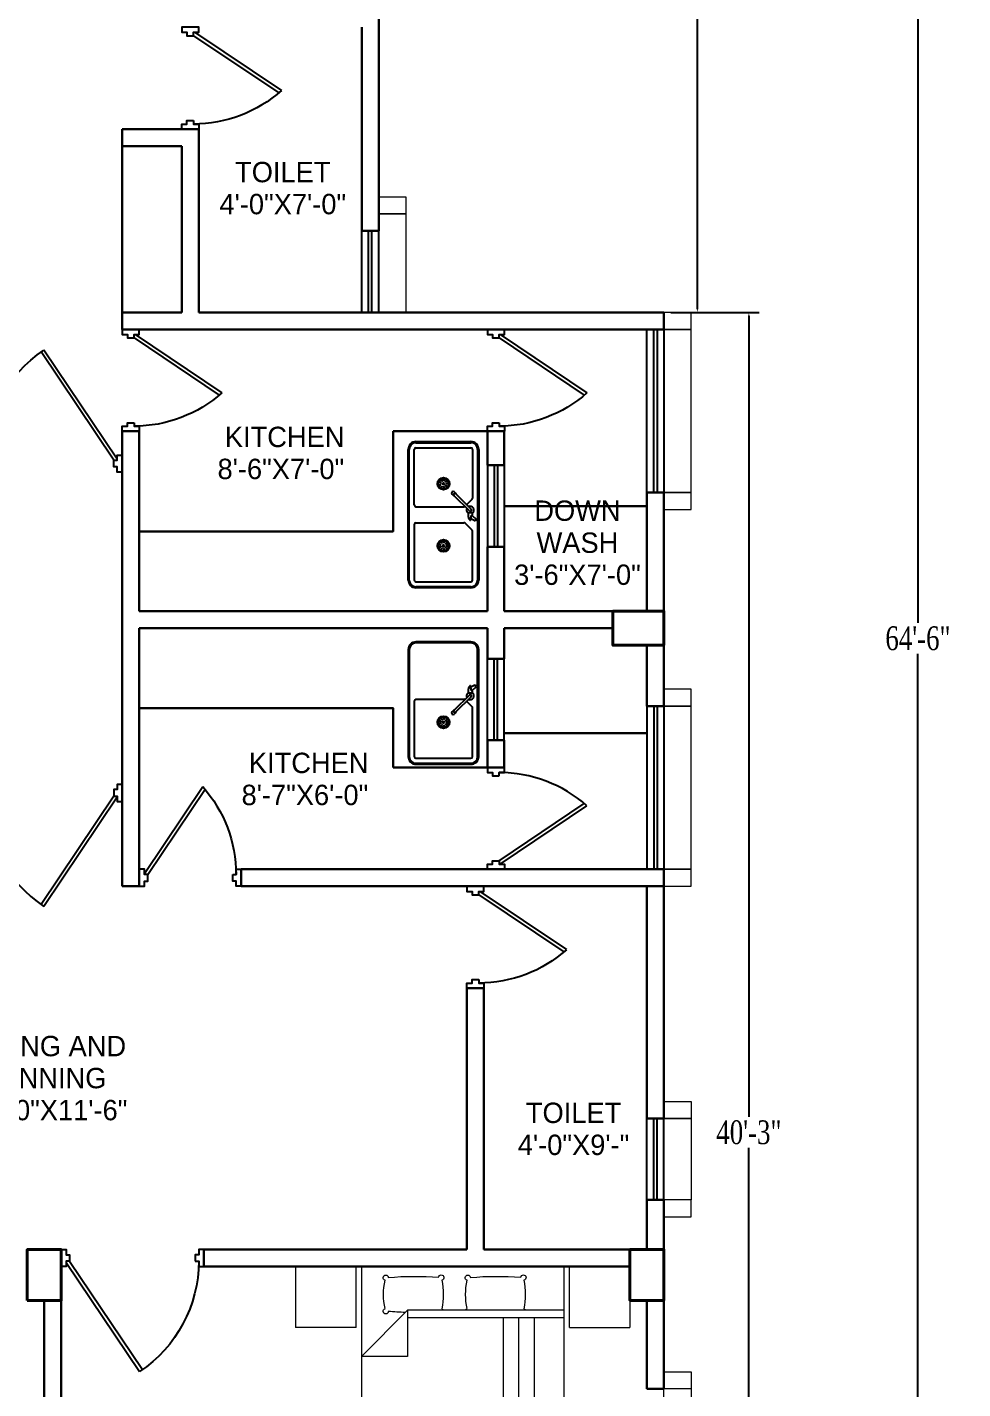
# Model space of a CAD drawing. Header units: inches. Extents: x -54558 to 35158, y -4190 to 41945.
# Drawn here: x 3375.5 to 3651, y -1766 to -1365 of the extents above; entities that cross this region are included whole.
import ezdxf

# ---------------------------------------------------------------- set-up
doc = ezdxf.new("R2010")
doc.units = ezdxf.units.IN
doc.header["$MEASUREMENT"] = 0
doc.layers.get('0').update_dxf_attribs({"true_color": 0xe4c8de})
doc.layers.add('A-ANNO-TEXT', color=7, linetype='Continuous')
doc.layers.add('door', color=34, linetype='Continuous')
for name, color, linetype, lineweight in [('A_WALL', 7, 'Continuous', 30), ('colum', 241, 'Continuous', 40), ('railing', 6, 'Continuous', 5), ('sanshade', 252, 'Continuous', 5), ('Wall-02', 7, 'Continuous', 30), ('windo', 140, 'Continuous', 25)]:
    doc.layers.add(name, color=color, linetype=linetype, lineweight=lineweight)
doc.layers.add('illustr-FURNITURE', color=7, linetype='Continuous', lineweight=0, true_color=0x000000)
doc.styles.add('LOGO', font='times.ttf', dxfattribs={"width": 0.75, "height": 7})
doc.styles.get("Standard").update_dxf_attribs({"font": 'ARIALN.TTF'})
doc.dimstyles.new('STANDARD$0', dxfattribs={"dimtxt": 2, "dimasz": 1, "dimexe": 3, "dimexo": 2, "dimgap": 1, "dimtad": 1, "dimtih": 1, "dimtoh": 1, "dimzin": 3, "dimdsep": 46, "dimlunit": 4, "dimtxsty": 'LOGO', "dimcen": 0.09, "dimdle": 6, "dimclrd": 256, "dimclre": 256, "dimclrt": 7, "dimadec": 0, "dimazin": 1, "dimtm": 1e-09, "dimtfac": 1, "dimtofl": 0, "dimtmove": 0, "dimatfit": 2, "dimfxl": 1, "dimtolj": 1, "dimtzin": 0, "dimlwd": -1, "dimlwe": -1, "dimarcsym": 0})

# ---------------------------------------------------------------- blocks, each defined once
blk = doc.blocks.new('tyer')
at = {"layer": 'sanshade'}
for points in [[(-25800.79, -9018.32), (-25792.79, -9018.32), (-25792.79, -9023.32), (-25800.79, -9023.32)], [(-25800.79, -9018.32), (-25792.79, -9018.32), (-25792.79, -9100.32), (-25800.79, -9100.32)], [(-25800.79, -9095.32), (-25792.79, -9095.32), (-25792.79, -9100.32), (-25800.79, -9100.32)]]:
    blk.add_lwpolyline(points, close=True, dxfattribs=at)
blk = doc.blocks.new('tw4')
at = {"layer": 'sanshade'}
for points in [[(-25480.79, -8923.32), (-25472.79, -8923.32), (-25472.79, -8928.32), (-25480.79, -8928.32)], [(-25480.79, -8928.32), (-25472.79, -8928.32), (-25472.79, -8952.32), (-25480.79, -8952.32)], [(-25480.79, -8957.32), (-25472.79, -8957.32), (-25472.79, -8952.32), (-25480.79, -8952.32)]]:
    blk.add_lwpolyline(points, close=True, dxfattribs=at)
blk = doc.blocks.new('*D499')
for p, q in [((3565.03, -1449.02), (3591.05, -1449.02)), ((3588.05, -1450.02), (3588.05, -1685.96)), ((3588.05, -1931.02), (3588.05, -1695.08)), ((3417.53, -1932.02), (3591.05, -1932.02))]:
    blk.add_line(p, q)
for points in [[(3587.89, -1450.02), (3588.22, -1450.02), (3588.05, -1449.02)], [(3587.89, -1931.02), (3588.22, -1931.02), (3588.05, -1932.02)]]:
    blk.add_solid(points)
at = {"color": 7, "insert": (3588.05, -1690.52), "char_height": 7, "attachment_point": 5, "style": 'LOGO'}
blk.add_mtext('\\A1;40\'-3"', dxfattribs=at)
blk = doc.blocks.new('*D496')
for p, q in [((3481.03, -1158.02), (3575.89, -1158.02)), ((3572.89, -1159.02), (3572.89, -1298.96)), ((3572.89, -1448.02), (3572.89, -1308.08)), ((3565.03, -1449.02), (3575.89, -1449.02))]:
    blk.add_line(p, q)
for points in [[(3572.72, -1159.02), (3573.06, -1159.02), (3572.89, -1158.02)], [(3572.72, -1448.02), (3573.06, -1448.02), (3572.89, -1449.02)]]:
    blk.add_solid(points)
at = {"color": 7, "insert": (3572.89, -1303.52), "char_height": 7, "attachment_point": 5, "style": 'LOGO'}
blk.add_mtext('\\A1;24\'-3"', dxfattribs=at)
blk = doc.blocks.new('ee')
at = {"layer": 'sanshade'}
for points in [[(-25480.79, -8822.32), (-25472.79, -8822.32), (-25472.79, -8817.32), (-25480.79, -8817.32)], [(-25472.79, -8822.32), (-25480.79, -8822.32), (-25480.79, -8870.32), (-25472.79, -8870.32)], [(-25480.79, -8875.32), (-25472.79, -8875.32), (-25472.79, -8870.32), (-25480.79, -8870.32)]]:
    blk.add_lwpolyline(points, close=True, dxfattribs=at)
blk = doc.blocks.new('ddf')
at = {"layer": 'sanshade'}
for points in [[(-25516.79, -8672.32), (-25508.79, -8672.32), (-25508.79, -8677.32), (-25516.79, -8677.32)], [(-25516.79, -8677.32), (-25508.79, -8677.32), (-25508.79, -8706.32), (-25516.79, -8706.32)]]:
    blk.add_lwpolyline(points, close=True, dxfattribs=at)
blk = doc.blocks.new('*D497')
for p, q in [((3481.03, -1158.02), (3640.84, -1158.02)), ((3637.84, -1159.02), (3637.84, -1540.46)), ((3637.84, -1931.02), (3637.84, -1549.58)), ((3481.03, -1932.02), (3640.84, -1932.02))]:
    blk.add_line(p, q)
for points in [[(3637.68, -1159.02), (3638.01, -1159.02), (3637.84, -1158.02)], [(3637.68, -1931.02), (3638.01, -1931.02), (3637.84, -1932.02)]]:
    blk.add_solid(points)
at = {"color": 7, "insert": (3637.84, -1545.02), "char_height": 7, "attachment_point": 5, "style": 'LOGO'}
blk.add_mtext('\\A1;64\'-6"', dxfattribs=at)
blk = doc.blocks.new('jj')
at = {"layer": 'door'}
for p, q in [((11000.83, 10306.39), (11025.92, 10323.24)), ((11001.13, 10305.39), (11026.7, 10322.56))]:
    blk.add_line(p, q, dxfattribs=at)
for points in [[(11000.83, 10331.39), (11000.83, 10332.39), (11002.37, 10332.39), (11002.37, 10333.89), (10997.37, 10333.89), (10997.37, 10332.39), (10998.91, 10332.39), (10998.91, 10331.39)], [(11000.83, 10306.39), (11000.83, 10305.39), (11002.37, 10305.39), (11002.37, 10303.89), (10997.37, 10303.89), (10997.37, 10305.39), (10998.91, 10305.39), (10998.91, 10306.39)]]:
    blk.add_lwpolyline(points, close=True, dxfattribs=at)
blk.add_arc((11000.83, 10293.39), 39, 48.4266, 90, dxfattribs=at)
blk = doc.blocks.new('A$C41DC471C')
at = {"ltscale": 1000}
for p, q in [((45, 410, -685.7), (805, 410, -685.7)), ((45, 404, -685.7), (805, 404, -685.7)), ((0, 45, -685.7), (0, 365, -685.7)), ((6, 45, -685.7), (6, 365, -685.7)), ((35, 45, -685.7), (35, 365, -685.7)), ((45, 375, -685.7), (327.8, 375, -685.7)), ((392.8, 365.7, -685.7), (303.3, 276.2, -685.7)), ((402.7, 355.8, -685.7), (313.2, 266.3, -685.7)), ((334.8, 372.1, -685.7), (367, 339.9, -685.7)), ((378.3, 45, -685.7), (378.3, 324.5, -685.7)), ((414.3, 373.3, -685.7), (414.3, 348.1, -685.7)), ((429.6, 372.9, -685.7), (451.2, 395.6, -685.7)), ((429.6, 366.6, -685.7), (429.6, 372.9, -685.7)), ((461.4, 387.9, -685.7), (449.6, 363.8, -685.7)), ((451.2, 395.6, -685.7), (460.9, 390.1, -685.7)), ((461.4, 387.9, -685.7), (460.9, 390.1, -685.7)), ((471.7, 45, -685.7), (471.7, 324.5, -685.7)), ((515.2, 372.1, -685.7), (474.7, 331.6, -685.7)), ((805, 375, -685.7), (522.2, 375, -685.7)), ((815, 45, -685.7), (815, 365, -685.7)), ((844, 365, -685.7), (844, 45, -685.7)), ((850, 365, -685.7), (850, 45, -685.7)), ((301.9, 277.6, -685.7), (292.3, 268.1, -685.7)), ((314.6, 264.9, -685.7), (305.1, 255.3, -685.7)), ((368.3, 35, -685.7), (45, 35, -685.7)), ((805, 6, -685.7), (45, 6, -685.7)), ((481.7, 35, -685.7), (805, 35, -685.7)), ((805, 0, -685.7), (45, 0, -685.7))]:
    blk.add_line(p, q, dxfattribs=at)
for centre, radius in [((244.5, 205.4, -685.7), 35.6), ((605.5, 205.4, -685.7), 35.6), ((244.5, 205.4, -685.7), 29.6), ((244.5, 205.4, -685.7), 5.56), ((605.5, 205.4, -685.7), 29.6), ((605.5, 205.4, -685.7), 5.56)]:
    blk.add_circle(centre, radius, dxfattribs=at)
for centre, radius, start, end in [((45, 365, -685.7), 45, 90, 180), ((45, 365, -685.7), 39, 90, 180), ((805, 365, -685.7), 45, 0, 90), ((805, 365, -685.7), 39, 0, 90), ((45, 365, -685.7), 10, 90, 180), ((327.8, 365, -685.7), 10, 45, 90), ((397.7, 360.7, -685.7), 22, 35.25939, 206.447), ((368.3, 324.5, -685.7), 10, 0, 32.13654), ((397.7, 360.7, -685.7), 22, 243.553, 324.74061), ((397.7, 360.7, -685.7), 7, 315, 135), ((416.6, 271.7, -685.7), 101.7, 82.63508, 91.26584), ((416.6, 449.7, -685.7), 101.7, 268.73416, 290.37361), ((425.6, 265, -685.7), 101.7, 76.36648, 87.77678), ((416.6, 271.7, -685.7), 101.7, 69.50827, 70.00031), ((431.2, 361, -685.7), 21.8, 342.28989, 15.92547), ((416.6, 271.7, -685.7), 98.7, 66.46601, 68.42411), ((416.6, 449.7, -685.7), 98.7, 291.52666, 293.51121), ((431.2, 361, -685.7), 24.8, 355.83882, 2.78995), ((481.7, 324.5, -685.7), 10, 135, 180), ((522.2, 365, -685.7), 10, 90, 135), ((805, 365, -685.7), 10, 0, 90), ((298.7, 261.7, -685.7), 9, 135, 315), ((309.5, 272.5, -685.7), 9.18, 146.50492, 303.49508), ((306.9, 269.9, -685.7), 9.18, 94.65413, 123.49508), ((306.9, 269.9, -685.7), 9.18, 326.50492, 355.34587), ((45, 45, -685.7), 45, 180, 270), ((45, 45, -685.7), 39, 180, 270), ((45, 45, -685.7), 10, 180, 270), ((368.3, 45, -685.7), 10, 270, 0), ((481.7, 45, -685.7), 10, 180, 270), ((805, 45, -685.7), 45, 270, 0), ((805, 45, -685.7), 39, 270, 0), ((805, 45, -685.7), 10, 270, 0)]:
    blk.add_arc(centre, radius, start, end, dxfattribs=at)
for centre, major_axis in [((223.5, 209.1, -685.7), (-3.99, 0.69)), ((230.8, 221.7, -685.7), (-2.61, 3.09)), ((244.4, 226.7, -685.7), (-0.02, 4.05))]:
    blk.add_ellipse(centre, major_axis=major_axis, ratio=0.197044, dxfattribs=at)
for centre, major_axis, start_param, end_param in [((226.1, 194.7, -685.7), (3.5, 2.04), 3.141593, 9.424778), ((237.3, 185.4, -685.7), (1.37, 3.81), 3.141593, 9.424778), ((251.8, 185.5, -685.7), (-1.4, 3.8), 1.570796326794795, 7.853981633974382), ((258.1, 221.8, -685.7), (2.59, 3.11), -1.570796, 4.712389), ((262.9, 194.9, -685.7), (-3.51, 2.01), 1.570796326794786, 7.853981633974373), ((265.4, 209.2, -685.7), (3.98, 0.72), 4.712389, 10.995574)]:
    blk.add_ellipse(centre, major_axis=major_axis, ratio=0.197044, start_param=start_param, end_param=end_param, dxfattribs=at)
at = {"ltscale": 1000, "extrusion": (0, 0, -1)}
for centre, major_axis, start_param, end_param in [((584.6, 209.2, -685.7), (-3.98, 0.72), 4.712389, 10.995574), ((587.1, 194.9, -685.7), (3.51, 2.01), 1.570796326794786, 7.853981633974373), ((591.9, 221.8, -685.7), (-2.59, 3.11), -1.570796, 4.712389), ((598.2, 185.5, -685.7), (1.4, 3.8), 1.570796326794795, 7.853981633974382), ((612.7, 185.4, -685.7), (-1.37, 3.81), 3.141593, 9.424778), ((623.9, 194.7, -685.7), (-3.5, 2.04), 3.141593, 9.424778)]:
    blk.add_ellipse(centre, major_axis=major_axis, ratio=0.197044, start_param=start_param, end_param=end_param, dxfattribs=at)
for centre, major_axis in [((605.6, 226.7, -685.7), (0.02, 4.05)), ((619.2, 221.7, -685.7), (2.61, 3.09)), ((626.5, 209.1, -685.7), (3.99, 0.69))]:
    blk.add_ellipse(centre, major_axis=major_axis, ratio=0.197044, dxfattribs=at)
blk = doc.blocks.new('efre')
at = {"layer": 'door'}
for p, q in [((10922.87, 10339.43), (10901.44, 10307.52)), ((10923.87, 10339.12), (10902.26, 10306.96))]:
    blk.add_line(p, q, dxfattribs=at)
for points in [[(10885.87, 10339.43), (10884.87, 10339.43), (10884.87, 10337.89), (10883.37, 10337.89), (10883.37, 10342.89), (10884.87, 10342.89), (10884.87, 10341.35), (10885.87, 10341.35)], [(10922.87, 10339.43), (10923.87, 10339.43), (10923.87, 10337.89), (10925.37, 10337.89), (10925.37, 10342.89), (10923.87, 10342.89), (10923.87, 10341.35), (10922.87, 10341.35)]]:
    blk.add_lwpolyline(points, close=True, dxfattribs=at)
blk.add_arc((10923.87, 10339.43), 39, 180, 236.3642, dxfattribs=at)
blk = doc.blocks.new('ref')
at = {"layer": 'illustr-FURNITURE', "color": 1}
for p, q in [((10741.37, 10194.33), (10741.37, 10176.37)), ((10741.37, 10194.33), (10759.22, 10194.33)), ((10759.22, 10176.37), (10759.22, 10194.33)), ((10759.27, 10194.28), (10759.22, 10194.28)), ((10760.72, 10194.3), (10820.47, 10194.3)), ((10760.72, 10110.03), (10760.72, 10194.3)), ((10820.47, 10194.3), (10820.47, 10110.03)), ((10821.92, 10194.28), (10821.97, 10194.28)), ((10821.97, 10176.37), (10821.97, 10194.33)), ((10839.83, 10194.33), (10821.97, 10194.33)), ((10839.83, 10194.33), (10839.83, 10176.37)), ((10760.72, 10181.41), (10806.86, 10181.41)), ((10820.47, 10167.8), (10806.86, 10181.41)), ((10806.86, 10181.41), (10806.86, 10167.8)), ((10806.86, 10179.26), (10760.72, 10179.26)), ((10769.48, 10110.03), (10769.48, 10179.26)), ((10774.06, 10110.03), (10774.06, 10179.26)), ((10778.65, 10110.03), (10778.65, 10179.26)), ((10759.22, 10176.37), (10741.37, 10176.37)), ((10821.97, 10176.37), (10839.83, 10176.37)), ((10806.86, 10167.8), (10820.47, 10167.8)), ((10820.47, 10141.48), (10760.72, 10141.48)), ((10820.47, 10136.9), (10760.72, 10136.9)), ((10820.47, 10132.31), (10760.72, 10132.31)), ((10820.47, 10110.03), (10760.72, 10110.03))]:
    blk.add_line(p, q, dxfattribs=at)
for centre, radius, start, end in [((10772.75, 10191.06), 0.776, 4.8213, 258.2519), ((10794.88, 10186.07), 22.68, 169.2326, 190.7674), ((10780.6, 10102.6), 88.81, 84.9917, 94.5708), ((10789.13, 10191), 0.776, 283.7421, 174.7412), ((10770.58, 10186.07), 19.19, 347.4169, 12.5831), ((10796.93, 10191.06), 0.776, 4.8213, 258.2519), ((10819.05, 10186.07), 22.68, 169.2326, 190.7674), ((10804.78, 10102.6), 88.81, 84.9917, 94.5708), ((10813.3, 10191), 0.776, 283.7421, 174.7412), ((10794.76, 10186.07), 19.19, 347.4169, 12.5831), ((10772.75, 10181.07), 0.776, 101.7481, 154.1337), ((10789.13, 10181.13), 0.776, 20.8386, 76.2579), ((10796.93, 10181.07), 0.776, 101.7481, 154.1337), ((10813.3, 10181.13), 0.776, 185.2588, 76.2579), ((10804.78, 10269.53), 88.81, 271.7617, 275.0083)]:
    blk.add_arc(centre, radius, start, end, dxfattribs=at)

msp = doc.modelspace()

# ---------------------------------------------------------------- linework, layer by layer
at = {"ltscale": 1000}
for p, q in [((3506.201, -1546.051), (3490.001, -1546.051)), ((3506.201, -1546.355), (3490.001, -1546.355)), ((3487.723, -1548.329), (3487.723, -1579.83)), ((3488.027, -1548.329), (3488.027, -1579.83)), ((3508.176, -1579.83), (3508.176, -1548.329)), ((3508.479, -1579.83), (3508.479, -1548.329)), ((3507.359, -1558.75), (3506.14, -1559.347)), ((3506.601, -1560.361), (3507.752, -1559.266)), ((3507.359, -1558.75), (3507.474, -1558.774)), ((3507.752, -1559.266), (3507.474, -1558.774)), ((3489.495, -1563.465), (3489.495, -1579.83)), ((3490.001, -1562.959), (3504.151, -1562.959)), ((3505.735, -1561.723), (3501.204, -1566.253)), ((3506.236, -1562.224), (3501.705, -1566.754)), ((3506.559, -1565.157), (3504.931, -1563.529)), ((3506.621, -1561.134), (3505.343, -1561.134)), ((3506.281, -1560.361), (3506.601, -1560.361)), ((3501.133, -1566.182), (3500.649, -1566.665)), ((3501.777, -1566.826), (3501.294, -1567.309)), ((3506.708, -1579.83), (3506.708, -1565.515)), ((3490.001, -1580.337), (3506.201, -1580.337)), ((3490.001, -1581.805), (3506.201, -1581.805)), ((3490.001, -1582.109), (3506.201, -1582.109))]:
    msp.add_line(p, q, dxfattribs=at)
for radius in [1.8, 1.497, 0.282]:
    msp.add_circle((3498.124, -1569.731), radius, dxfattribs=at)
for centre, radius, start, end in [((3490.001, -1548.329), 2.278, 90, 180), ((3490.001, -1548.329), 1.974, 90, 180), ((3506.201, -1548.329), 2.278, 0, 90), ((3506.201, -1548.329), 1.974, 0, 90), ((3510.49, -1561.021), 5.148, 159.62639, 181.26584), ((3506, -1560.28), 1.104, 74.07453, 107.71011), ((3510.49, -1561.021), 4.996, 156.48879, 158.47334), ((3506, -1560.28), 1.255, 87.21005, 94.16118), ((3501.48, -1561.021), 4.996, 21.57589, 23.53399), ((3501.137, -1560.56), 5.148, 2.22322, 13.63352), ((3501.48, -1561.021), 5.148, 19.99969, 20.49173), ((3490.001, -1563.465), 0.506, 90, 180), ((3504.151, -1563.465), 0.506, 57.86346, 90), ((3505.985, -1561.973), 1.114, 125.25939, 206.447), ((3505.985, -1561.973), 1.114, 243.553, 54.74061), ((3505.985, -1561.973), 0.354, 315, 135), ((3501.48, -1561.021), 5.148, 358.73416, 7.36492), ((3500.971, -1566.987), 0.456, 135, 315), ((3501.52, -1566.438), 0.465, 146.50492, 303.49508), ((3501.389, -1566.569), 0.465, 94.65413, 123.49508), ((3501.389, -1566.569), 0.465, 326.50492, 355.34587), ((3506.201, -1565.515), 0.506, 0, 45), ((3490.001, -1579.83), 2.278, 180, 270), ((3490.001, -1579.83), 1.974, 180, 270), ((3490.001, -1579.83), 0.506, 180, 270), ((3506.201, -1579.83), 2.278, 270, 0), ((3506.201, -1579.83), 1.974, 270, 0), ((3506.201, -1579.83), 0.506, 270, 0)]:
    msp.add_arc(centre, radius, start, end, dxfattribs=at)
at = {"ltscale": 1000, "extrusion": (0, 0, -1)}
for centre, major_axis, start_param, end_param in [((3497.111, -1570.095), (0.193, 0.069), 1.5707963, 7.8539816), ((3497.114, -1569.359), (-0.192, 0.071), 4.712389, 10.9955743), ((3497.582, -1570.661), (0.103, 0.177), 1.5707963, 7.8539816), ((3497.59, -1568.797), (-0.102, 0.178), -1.5707963, 4.712389), ((3498.306, -1570.792), (-0.035, 0.202), 3.1415927, 9.424778), ((3498.315, -1568.672), (0.036, 0.202), 1.5707963, 7.8539816), ((3498.946, -1570.427), (-0.156, 0.132), 3.1415927, 9.424778), ((3498.951, -1569.043), (0.157, 0.131), 1.5707963, 7.8539816), ((3499.2, -1569.736), (-0.205, 0.001), 3.1415927, 9.424778)]:
    msp.add_ellipse(centre, major_axis=major_axis, ratio=0.1970438, start_param=start_param, end_param=end_param, dxfattribs=at)
at = {"layer": 'A_WALL', "ltscale": 0.25}
for p, q in [((3511.035, -1494.022), (3511.035, -1484.022)), ((3516.035, -1494.022), (3516.035, -1484.022)), ((3511.035, -1494.022), (3516.035, -1494.022)), ((3511.035, -1518.022), (3516.035, -1518.022)), ((3511.035, -1551.04), (3516.035, -1551.04)), ((3511.035, -1575.04), (3516.035, -1575.04)), ((3511.035, -1575.04), (3511.035, -1583.022)), ((3516.035, -1575.04), (3516.035, -1583.022))]:
    msp.add_line(p, q, dxfattribs=at)
at = {"layer": 'A_WALL', "color": 150, "ltscale": 0.25}
for p, q in [((3558.035, -1506.069), (3516.035, -1506.069)), ((3558.035, -1572.975), (3516.035, -1572.975))]:
    msp.add_line(p, q, dxfattribs=at)
at = {"layer": 'A_WALL', "ltscale": 0.25}
msp.add_lwpolyline([(3558.035, -1686.423), (3563.035, -1686.423), (3563.035, -1618.022), (3558.035, -1618.022)], close=True, dxfattribs=at)
at = {"layer": 'colum'}
for points in [[(3563.035, -1547.022), (3563.035, -1537.022), (3548.035, -1537.022), (3548.035, -1547.022)], [(3375.535, -1740.022), (3385.535, -1740.022), (3385.535, -1725.022), (3375.535, -1725.022)], [(3563.035, -1740.022), (3553.035, -1740.022), (3553.035, -1725.022), (3563.035, -1725.022)]]:
    msp.add_lwpolyline(points, close=True, dxfattribs=at)
at = {"layer": 'Wall-02'}
for p, q in [((3479.035, -1322.522), (3479.035, -1425.022)), ((3474.035, -1365.022), (3474.035, -1425.022)), ((3426.035, -1395.022), (3403.535, -1395.022)), ((3403.535, -1449.022), (3403.535, -1395.022)), ((3426.035, -1395.022), (3426.035, -1449.022)), ((3421.035, -1400.022), (3403.535, -1400.022)), ((3421.035, -1400.022), (3421.035, -1449.022)), ((3479.035, -1425.022), (3474.035, -1425.022)), ((3403.535, -1454.022), (3403.535, -1449.022)), ((3421.035, -1449.022), (3403.535, -1449.022)), ((3563.035, -1449.022), (3426.035, -1449.022)), ((3563.035, -1449.022), (3563.035, -1454.022)), ((3563.035, -1454.022), (3403.535, -1454.022)), ((3403.535, -1618.022), (3403.535, -1484.022)), ((3408.535, -1484.022), (3403.535, -1484.022)), ((3408.535, -1537.022), (3408.535, -1484.022)), ((3516.035, -1484.022), (3511.035, -1484.022)), ((3558.035, -1502.022), (3558.035, -1537.022)), ((3563.035, -1502.022), (3558.035, -1502.022)), ((3563.035, -1502.022), (3563.035, -1537.022)), ((3511.035, -1518.022), (3511.035, -1537.022)), ((3516.035, -1518.022), (3516.035, -1537.022)), ((3408.535, -1537.022), (3511.035, -1537.022)), ((3516.035, -1537.022), (3548.035, -1537.022)), ((3408.535, -1618.022), (3408.535, -1542.022)), ((3408.535, -1542.022), (3511.035, -1542.022)), ((3511.035, -1551.04), (3511.035, -1542.022)), ((3516.035, -1542.022), (3548.035, -1542.022)), ((3516.035, -1551.04), (3516.035, -1542.022)), ((3558.035, -1547.022), (3558.035, -1565.022)), ((3563.035, -1565.022), (3563.035, -1547.022)), ((3563.035, -1565.022), (3558.035, -1565.022)), ((3516.035, -1583.022), (3511.035, -1583.022)), ((3563.035, -1613.022), (3438.535, -1613.022)), ((3438.535, -1618.022), (3438.535, -1613.022)), ((3563.035, -1613.022), (3563.035, -1618.022)), ((3408.535, -1618.022), (3403.535, -1618.022)), ((3563.035, -1618.022), (3438.535, -1618.022)), ((3505.035, -1648.022), (3505.035, -1725.022)), ((3510.035, -1648.022), (3505.035, -1648.022)), ((3510.035, -1648.022), (3510.035, -1725.022)), ((3558.035, -1710.423), (3558.035, -1725.022)), ((3563.035, -1710.423), (3558.035, -1710.423)), ((3563.035, -1725.022), (3563.035, -1710.423)), ((3380.535, -1864.022), (3380.535, -1740.022)), ((3385.535, -1864.022), (3385.535, -1740.022)), ((3558.035, -1740.022), (3558.035, -1766.022)), ((3563.035, -1740.022), (3563.035, -1766.022)), ((3558.035, -1766.022), (3563.035, -1766.022))]:
    msp.add_line(p, q, dxfattribs=at)
at = {"layer": 'Wall-02', "color": 241, "true_color": 0xf7abae}
for p, q in [((3511.035, -1484.022), (3483.285, -1484.022)), ((3511.035, -1583.022), (3483.285, -1583.022))]:
    msp.add_line(p, q, dxfattribs=at)
for points in [[(3408.535, -1513.522), (3483.285, -1513.522), (3483.285, -1484.022)], [(3408.535, -1565.522), (3483.285, -1565.522), (3483.285, -1583.022)]]:
    msp.add_lwpolyline(points, dxfattribs=at)
at = {"layer": 'Wall-02'}
for points in [[(3442.535, -1725.022), (3427.535, -1725.022), (3427.535, -1730.022), (3553.035, -1730.022)], [(3505.035, -1725.022), (3442.535, -1725.022)], [(3553.035, -1725.022), (3510.035, -1725.022)]]:
    msp.add_lwpolyline(points, dxfattribs=at)
at = {"layer": 'windo'}
for p, q in [((3474.035, -1449.022), (3474.035, -1425.022)), ((3476.035, -1449.022), (3476.035, -1425.022)), ((3477.035, -1449.022), (3477.035, -1425.022)), ((3479.035, -1449.022), (3479.035, -1425.022)), ((3558.035, -1502.022), (3558.035, -1454.022)), ((3560.035, -1502.022), (3560.035, -1454.022)), ((3561.035, -1454.022), (3561.035, -1502.022)), ((3563.035, -1454.022), (3563.035, -1502.022)), ((3511.035, -1494.022), (3511.035, -1518.022)), ((3513.035, -1494.022), (3513.035, -1518.022)), ((3514.035, -1494.022), (3514.035, -1518.022)), ((3516.035, -1494.022), (3516.035, -1518.022)), ((3511.035, -1575.04), (3511.035, -1551.04)), ((3513.035, -1575.04), (3513.035, -1551.04)), ((3514.035, -1575.04), (3514.035, -1551.04)), ((3516.035, -1575.04), (3516.035, -1551.04)), ((3558.035, -1565.022), (3558.035, -1613.022)), ((3560.035, -1565.022), (3560.035, -1613.022)), ((3561.035, -1565.022), (3561.035, -1613.022)), ((3563.035, -1565.022), (3563.035, -1613.022)), ((3558.035, -1710.423), (3558.035, -1686.423)), ((3560.035, -1710.423), (3560.035, -1686.423)), ((3561.035, -1710.423), (3561.035, -1686.423)), ((3563.035, -1710.423), (3563.035, -1686.423))]:
    msp.add_line(p, q, dxfattribs=at)

# ---------------------------------------------------------------- block references
for p in [(29043.823, 7368.298), (29043.823, 7257.298)]:
    msp.add_blockref('ee', p)
at = {"xscale": 0.05062499999985448, "yscale": 0.05062499999985448, "zscale": 0.050625, "rotation": 270}
msp.add_blockref('A$C41DC471C', (3487.723, -1487.08, 34.714), dxfattribs=at)
at = {"layer": 'A_WALL', "xscale": -1}
for name, p, rotation in [('jj', (-7576.33, 8938.866), 180), ('jj', (-7593.83, 8849.866), 180), ('jj', (-7486.33, 8849.866), 180), ('efre', (-7521.83, 8846.866), 180), ('jj', (-6895.354, -12615.387), 270), ('jj', (-7492.33, 8685.866), 180)]:
    msp.add_blockref(name, p, dxfattribs=dict(at, rotation=rotation))
at = {"layer": 'A_WALL'}
for name, p in [('jj', (-7486.33, -11916.91)), ('efre', (-7521.83, -11930.91))]:
    msp.add_blockref(name, p, dxfattribs=at)
at = {"layer": 'A_WALL', "xscale": -1}
for name, p in [('efre', (14310.9, -12067.91)), ('ref', (14294.4, -11924.319))]:
    msp.add_blockref(name, p, dxfattribs=at)
at = {"layer": 'colum'}
msp.add_blockref('tw4', (29043.823, 7241.897), dxfattribs=at)
at = {"layer": 'railing'}
msp.add_blockref('tyer', (29363.823, 7257.298), dxfattribs=at)
at = {"layer": 'Wall-02'}
msp.add_blockref('ddf', (28995.823, 7257.298), dxfattribs=at)

# ---------------------------------------------------------------- texts
at = {"layer": 'A-ANNO-TEXT', "char_height": 6, "line_spacing_factor": 0.942857}
for s, insert, width, attachment_point in [('{\\fChiller|b0|i0|c0|p82;\\C242;\\c2564301;TOILET\\P4\'-0"X7\'-0"}', (3450.797, -1420.193), 39.77403, 8), ('{\\fChiller|b0|i0|c0|p82;\\C242;\\c2564301; KITCHEN\\P8\'-6"X7\'-0"}', (3450.231, -1498.193), 41.87943, 8), ('{\\fChiller|b0|i0|c0|p82;\\C242;\\c2564301;DOWN WASH\\P3\'-6"X7\'-0"}', (3537.57, -1529.347), 41.87943, 8), ('{\\fChiller|b0|i0|c0|p82;\\C242;\\c2564301; KITCHEN\\P8\'-7"X6\'-0"}', (3457.313, -1594.209), 41.87943, 8), ('{\\fChiller|b0|i0|c0|p82;\\C242;\\c2564301;LIVING AND DINNING\\P22\'-0"X11\'-6"}', (3381.92, -1662.085), 65.79391, 2), ('{\\fChiller|b0|i0|c0|p82;\\C242;\\c2564301;TOILET\\P4\'-0"X9\'-"}', (3536.423, -1697.265), 39.77403, 8)]:
    msp.add_mtext(s, dxfattribs=dict(at, insert=insert, width=width, attachment_point=attachment_point))

# ---------------------------------------------------------------- dimensions: what is measured, and where the dimension line sits
for base, p1, p2, picture, middle in [((3572.891, -1158.022), (3563.035, -1449.022), (3479.035, -1158.022), '*D496', (3572.891, -1303.522)), ((3637.845, -1932.022), (3479.035, -1158.022), (3479.035, -1932.022), '*D497', (3637.845, -1545.022))]:
    dim = msp.add_linear_dim(base=base, p1=p1, p2=p2, angle=90, dimstyle='STANDARD$0')
    dim.commit()
    dim.dimension.update_dxf_attribs({"geometry": picture, "text_midpoint": middle})
dim = msp.add_linear_dim(base=(3588.054, -1932.022), p1=(3563.035, -1449.022), p2=(3415.535, -1932.022), angle=90, dimstyle='STANDARD$0')
dim.commit()
dim.dimension.update_dxf_attribs({"geometry": '*D499', "text_midpoint": (3588.054, -1690.522), "dimtype": 160})

doc.saveas('drawing.dxf')
